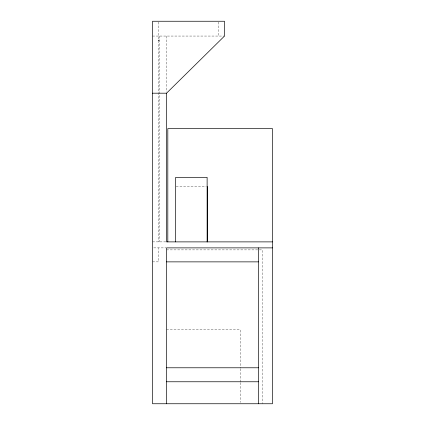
<?xml version="1.0" encoding="UTF-8"?>
<svg xmlns="http://www.w3.org/2000/svg" width="425" height="425" viewBox="0 0 425 425"><rect width="100%" height="100%" fill="white"/><g stroke="black" fill="none" stroke-linecap="round" stroke-linejoin="round"><path stroke-width="0.32" stroke-dasharray="2.12 1.59" d="M159.295 40.024L158.206 40.274L159.295 40.524M152.548 36.056L224.49 36.056M176.152 186.501L206.311 186.501M152.548 241.883L165.904 241.883M153.749 247.881L165.904 247.881M166.536 249.879L262.459 249.879L262.459 403.75M152.548 261.869L158.546 261.869L158.546 247.881M166.536 329.811L240.476 329.811L240.476 368.103M240.476 368.762L240.476 381.963M240.476 382.622L240.476 402.427M218.492 22.068L218.492 36.056M166.536 36.056L166.536 91.832M159.295 36.056L159.295 241.883M158.546 22.068L158.546 241.883M158.35 40.03L158.35 40.518"/><path stroke-width="0.64" d="M152.548 93.192L166.536 93.192L224.49 36.056L224.49 21.25L152.548 21.25L152.548 403.75L272.452 403.75L272.452 128.594L167.811 128.594L167.811 241.883M272.452 241.883L166.536 241.883L166.536 93.155M272.452 247.881L166.536 247.881L166.536 403.75M166.536 261.869L258.464 261.869M166.536 367.779L258.464 367.779M166.536 381.767L258.464 381.767M258.464 247.881L258.464 403.75M207.623 186.501L207.623 241.883M207.124 241.883L207.124 177.374L175.653 177.374L175.653 241.883"/></g></svg>
